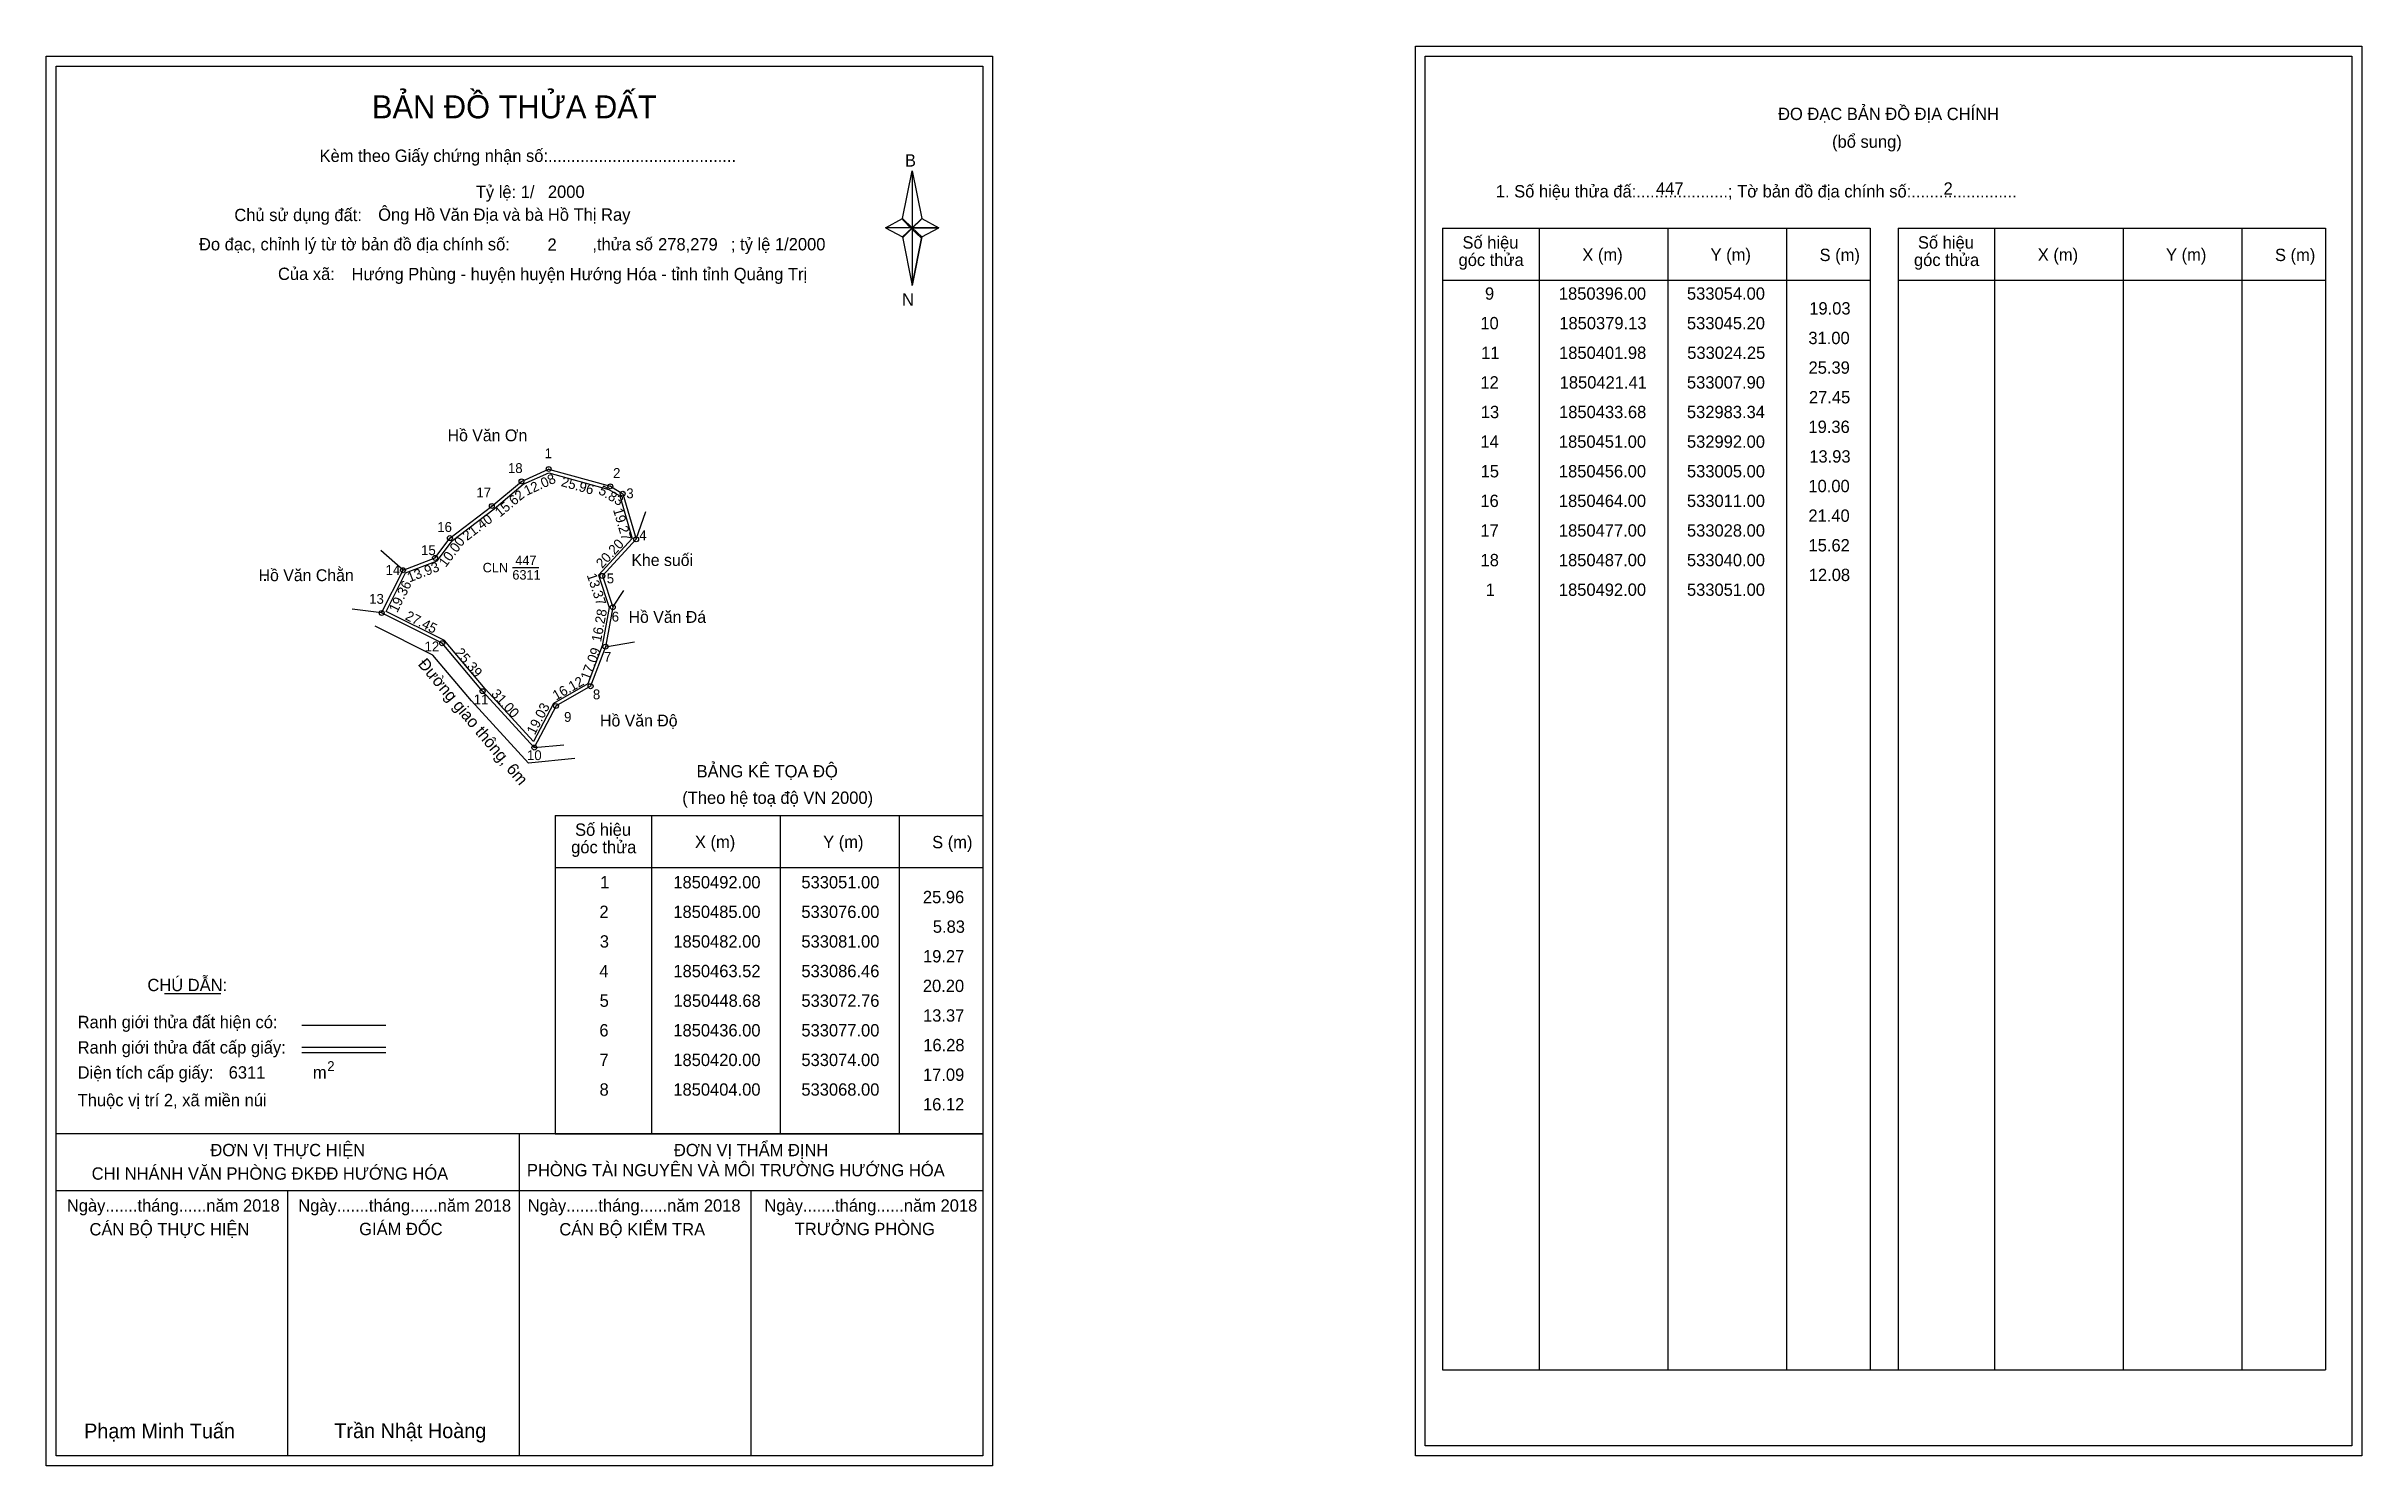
# Model space of a CAD drawing. Extents: x 532847 to 533786, y 1850088 to 1850663.
import ezdxf

# ---------------------------------------------------------------- set-up
doc = ezdxf.new("R2010")
doc.units = 0
for name, color, linetype in [('Level 1', 7, 'Continuous'), ('Level 10', 7, 'Continuous'), ('Level 11', 7, 'Continuous'), ('Level 13', 7, 'Continuous'), ('Level 27', 7, 'Continuous'), ('Level 3', 7, 'Continuous'), ('Level 36', 7, 'Continuous'), ('Level 49', 7, 'Continuous'), ('Level 5', 7, 'Continuous'), ('Level 53', 7, 'Continuous'), ('Level 55', 7, 'Continuous'), ('Level 6', 7, 'Continuous'), ('Level 60', 7, 'Continuous'), ('Level 63', 7, 'Continuous'), ('Level 9', 7, 'Continuous')]:
    doc.layers.add(name, color=color, linetype=linetype)

msp = doc.modelspace()

# ---------------------------------------------------------------- linework, layer by layer
at = {"layer": 'Level 1'}
for p, q in [((532851.49, 1850655.29), (532851.49, 1850655.29)), ((533406.14, 1850659.29), (533406.14, 1850659.29)), ((533194.34, 1850593.53), (533198.27, 1850612.81)), ((533198.27, 1850612.81), (533198.27, 1850589.76)), ((533198.27, 1850612.81), (533202.21, 1850593.53)), ((533187.45, 1850589.76), (533194.34, 1850593.53)), ((533194.34, 1850593.53), (533198.27, 1850589.76)), ((533197.98, 1850589.32), (533194.34, 1850593.09)), ((533198.27, 1850589.76), (533194.34, 1850586.08)), ((533197.98, 1850589.32), (533194.34, 1850585.64)), ((533194.34, 1850585.64), (533197.98, 1850589.32)), ((533201.91, 1850593.09), (533197.98, 1850589.32)), ((533197.98, 1850589.32), (533201.91, 1850593.09)), ((533201.91, 1850585.64), (533197.98, 1850589.32)), ((533202.21, 1850593.53), (533198.27, 1850589.76)), ((533198.27, 1850589.76), (533198.27, 1850566.36)), ((533198.27, 1850589.76), (533209.09, 1850589.76)), ((533198.27, 1850589.76), (533202.21, 1850586.08)), ((533202.21, 1850586.08), (533209.09, 1850589.76)), ((533413.2, 1850589.58), (533586.41, 1850589.58)), ((533452.38, 1850127.05), (533452.38, 1850589.58)), ((533504.53, 1850127.05), (533504.53, 1850589.58)), ((533552.47, 1850589.58), (533552.47, 1850127.05)), ((533586.41, 1850589.58), (533586.41, 1850127.05)), ((533597.72, 1850589.58), (533770.92, 1850589.58)), ((533636.9, 1850127.05), (533636.9, 1850589.58)), ((533689.04, 1850127.05), (533689.04, 1850589.58)), ((533736.99, 1850589.58), (533736.99, 1850127.05)), ((533770.92, 1850589.58), (533770.92, 1850127.05)), ((533194.34, 1850586.08), (533198.27, 1850566.36)), ((533202.21, 1850586.08), (533198.27, 1850566.36)), ((533413.2, 1850568.53), (533586.41, 1850568.53)), ((533597.72, 1850568.53), (533770.92, 1850568.53)), ((533053.68, 1850351.64), (533226.88, 1850351.64)), ((533092.86, 1850222.59), (533092.86, 1850351.64)), ((533145, 1850222.59), (533145, 1850351.64)), ((533192.95, 1850351.64), (533192.95, 1850222.59)), ((533053.68, 1850330.58), (533226.88, 1850330.58)), ((532895.33, 1850279.42), (532918.13, 1850279.42)), ((532951.06, 1850266.61), (532985.08, 1850266.61)), ((532951.06, 1850257.72), (532985.08, 1850257.72)), ((532951.06, 1850255.53), (532985.08, 1850255.53)), ((533065.15, 1850222.59), (532851.49, 1850222.59)), ((533226.88, 1850222.59), (533017.2, 1850222.59)), ((533039.19, 1850092.14), (533039.19, 1850222.59)), ((533053.68, 1850222.58), (533226.88, 1850222.58)), ((533226.89, 1850199.49), (532851.49, 1850199.49)), ((532945.34, 1850092.14), (532945.34, 1850199.49)), ((533133.04, 1850092.14), (533133.04, 1850199.49)), ((533413.2, 1850127.05), (533770.92, 1850127.05)), ((533226.88, 1850092.14), (533226.88, 1850092.14)), ((533781.54, 1850096.14), (533781.54, 1850096.14))]:
    msp.add_line(p, q, dxfattribs=at)
for points in [[(533194.34, 1850593.53), (533198.27, 1850612.81), (533198.27, 1850589.76)], [(533187.45, 1850589.76), (533194.34, 1850586.08), (533198.27, 1850589.76)], [(533198.27, 1850589.76), (533202.21, 1850593.53), (533209.09, 1850589.76)], [(533198.27, 1850589.76), (533198.27, 1850566.36), (533202.21, 1850586.08)]]:
    msp.add_lwpolyline(points, close=True, dxfattribs=at)
at = {"layer": 'Level 10'}
for p, q in [((533086.46, 1850463.52), (533072.76, 1850448.68)), ((533004.1, 1850416.59), (532980.66, 1850428.32)), ((533019.75, 1850398.02), (533004.1, 1850416.59)), ((533045.2, 1850379.13), (533024.25, 1850401.98)), ((533042.8, 1850372.87), (533019.75, 1850398.02)), ((533061.57, 1850374.65), (533042.8, 1850372.87))]:
    msp.add_line(p, q, dxfattribs=at)
for points in [[(533077, 1850436), (533074, 1850420), (533068, 1850404), (533054, 1850396), (533045.2, 1850379.13), (533024.25, 1850401.98), (533007.9, 1850421.41), (532983.34, 1850433.68), (532992, 1850451), (533005, 1850456), (533011, 1850464), (533028, 1850477), (533040, 1850487), (533051, 1850492), (533076, 1850485), (533081, 1850482), (533086.46, 1850463.52), (533072.76, 1850448.68)], [(533075.56, 1850435.9), (533072.65, 1850420.38), (533066.87, 1850404.96), (533052.95, 1850397.01), (533044.88, 1850381.55), (533025.3, 1850402.9), (533008.78, 1850422.53), (532985.22, 1850434.31), (532993.01, 1850449.89), (533005.88, 1850454.84), (533012, 1850463.01), (533028.87, 1850475.91), (533040.75, 1850485.8), (533051.11, 1850490.51), (533075.44, 1850483.7), (533079.81, 1850481.08), (533084.89, 1850463.89), (533071.17, 1850449.02)]]:
    msp.add_lwpolyline(points, close=True, dxfattribs=at)
at = {"layer": 'Level 11'}
for centre in [(533051, 1850492), (533040, 1850487), (533076, 1850485), (533028, 1850477), (533081, 1850482), (533011, 1850464), (533005, 1850456), (533086.46, 1850463.52), (532992, 1850451), (533072.76, 1850448.68), (533077, 1850436), (533077, 1850436), (532983.34, 1850433.68), (533007.9, 1850421.41), (533074, 1850420), (533024.25, 1850401.98), (533068, 1850404), (533054, 1850396), (533045.2, 1850379.13)]:
    msp.add_circle(centre, 1, dxfattribs=at)
at = {"layer": 'Level 27'}
for p, q in [((533086.46, 1850463.52), (533090.42, 1850474.85)), ((532992, 1850451), (532983.08, 1850459.02)), ((532983.34, 1850433.68), (532971.43, 1850435.18)), ((533074, 1850420), (533085.84, 1850421.97)), ((533045.2, 1850379.13), (533057.15, 1850380.27))]:
    msp.add_line(p, q, dxfattribs=at)
at = {"layer": 'Level 3'}
for p, q in [((533413.2, 1850589.58), (533413.2, 1850127.05)), ((533597.72, 1850589.58), (533597.72, 1850127.05)), ((533053.68, 1850351.64), (533053.68, 1850222.59))]:
    msp.add_line(p, q, dxfattribs=at)
at = {"layer": 'Level 5'}
msp.add_line((533077, 1850436), (533081.44, 1850442.78), dxfattribs=at)
at = {"layer": 'Level 63'}
for points in [[(533402.14, 1850663.29), (533785.54, 1850663.29), (533785.54, 1850092.14), (533402.14, 1850092.14)], [(532847.49, 1850659.29), (533230.89, 1850659.29), (533230.89, 1850088.14), (532847.49, 1850088.14)], [(532851.49, 1850655.29), (533226.89, 1850655.29), (533226.89, 1850092.14), (532851.49, 1850092.14)], [(533406.14, 1850659.29), (533781.54, 1850659.29), (533781.54, 1850096.14), (533406.14, 1850096.14)]]:
    msp.add_lwpolyline(points, close=True, dxfattribs=at)
at = {"layer": 'Level 9'}
msp.add_line((533036.31, 1850452.06), (533046.97, 1850452.06), dxfattribs=at)

# ---------------------------------------------------------------- texts
at = {"layer": 'Level 1'}
for s, height, p in [('BẢN ĐỒ THỬA ĐẤT', 9.3313, (532979.42, 1850634.1)), ('ĐO ĐẠC BẢN ĐỒ ĐỊA CHÍNH', 5, (533549.09, 1850633.41)), ('(bổ sung)', 5, (533570.97, 1850622.17)), ('Kèm theo Giấy chứng nhận số:.........................................', 5, (532958.19, 1850616.44)), ('B', 5, (533195.36, 1850614.56)), ('1. Số hiệu thửa đấ:....................; Tờ bản đồ địa chính số:.......................', 5, (533434.75, 1850602.05)), ('Chủ sử dụng đất:', 5, (532923.67, 1850592.46)), ('Số hiệu', 5, (533421.23, 1850581.32)), ('Số hiệu', 5, (533605.75, 1850581.32)), ('Đo đạc, chỉnh lý từ tờ bản đồ địa chính số:                  ,thửa số                 ; tỷ lệ 1/2000', 5, (532909.35, 1850580.6)), ('góc thửa', 5, (533419.65, 1850574.26)), ('X (m)', 5, (533469.8, 1850576.37)), ('Y (m)', 5, (533521.75, 1850576.37)), ('S (m)', 5, (533565.91, 1850576.27)), ('góc thửa', 5, (533604.16, 1850574.26)), ('X (m)', 5, (533654.31, 1850576.37)), ('Y (m)', 5, (533706.27, 1850576.37)), ('S (m)', 5, (533750.42, 1850576.27)), ('Của xã:', 5, (532941.35, 1850568.6)), ('N', 5, (533194.16, 1850558.22)), ('BẢNG KÊ TỌA ĐỘ', 5, (533110.95, 1850367.04)), ('(Theo hệ toạ độ VN 2000)', 5, (533105.14, 1850356.32)), ('Số hiệu', 5, (533061.71, 1850343.37)), ('X (m)', 5, (533110.27, 1850338.42)), ('Y (m)', 5, (533162.23, 1850338.42)), ('S (m)', 5, (533206.38, 1850338.32)), ('góc thửa', 5, (533060.13, 1850336.31)), ('CHÚ DẪN:', 5, (532888.45, 1850280.43)), ('Ranh giới thửa đất hiện có:', 5, (532860.19, 1850265.43)), ('Ranh giới thửa đất cấp giấy:', 5, (532860.19, 1850255.15)), ('Diện tích cấp giấy:', 5, (532860.19, 1850244.99)), ('m', 5, (532955.5, 1850245.03)), ('2', 4, (532961.29, 1850248.05)), ('Thuộc vị trí 2, xã miền núi', 5, (532860.19, 1850233.79)), ('ĐƠN VỊ THỰC HIỆN', 5, (532913.96, 1850213.55)), ('PHÒNG TÀI NGUYÊN VÀ MÔI TRƯỜNG HƯỚNG HÓA', 5, (533042.21, 1850205.41)), ('ĐƠN VỊ THẨM ĐỊNH', 5, (533101.76, 1850213.55)), ('CHI NHÁNH VĂN PHÒNG ĐKĐĐ HƯỚNG HÓA', 5, (532865.87, 1850204.03)), ('Ngày.......tháng......năm 2018', 5, (532855.82, 1850191.08)), ('Ngày.......tháng......năm 2018', 5, (532949.57, 1850191.08)), ('Ngày.......tháng......năm 2018', 5, (533042.52, 1850191.08)), ('Ngày.......tháng......năm 2018', 5, (533138.43, 1850191.08)), ('CÁN BỘ THỰC HIỆN', 5, (532864.99, 1850181.45)), ('GIÁM ĐỐC', 5, (532974.25, 1850181.57)), ('CÁN BỘ KIỂM TRA', 5, (533055.33, 1850181.45)), ('TRƯỞNG PHÒNG', 5, (533150.71, 1850181.57)), ('Phạm Minh Tuấn', 6, (532862.81, 1850099.22)), ('Trần Nhật Hoàng', 6, (532964.19, 1850099.32))]:
    msp.add_text(s, height=height, dxfattribs=at).set_placement(p)
at = {"layer": 'Level 11'}
msp.add_text('Tỷ lệ: 1/', height=5, dxfattribs=at).set_placement((533021.5, 1850601.82))
at = {"layer": 'Level 13'}
for s, p in [('447', (533037.51, 1850453.09)), ('CLN', (533024.29, 1850450.14)), ('6311', (533036.32, 1850447.2))]:
    msp.add_text(s, height=3.84, dxfattribs=at).set_placement(p)
at = {"layer": 'Level 36'}
msp.add_text('.', height=6, dxfattribs=at).set_placement((532934.99, 1850446.57))
at = {"layer": 'Level 49'}
for s, height, rotation, p in [('15.62', 4, 39.80557, (533031.3, 1850472.26)), ('12.08', 4, 24.44395, (533042.11, 1850481.13)), ('25.96', 4, 344.35775, (533055.76, 1850485.17)), ('5.83', 4, 329.03624, (533070.84, 1850482.22)), ('19.27', 4, 286.46001, (533077.04, 1850475.5)), ('21.40', 4, 37.40536, (533018, 1850462.79)), ('10.00', 4, 53.1301, (533009.31, 1850451.91)), ('20.20', 4, 47.2874, (533072.7, 1850451.52)), ('19.36', 4, 63.43495, (532989.64, 1850433.54)), ('13.93', 4, 21.03751, (532994.61, 1850446.02)), ('13.37', 4, 288.48915, (533066.39, 1850449.01)), ('27.45', 4, 333.45361, (532992.55, 1850431.19)), ('16.28', 4, 79.38034, (533072.22, 1850421.73)), ('25.39', 4, 310.08002, (533012.81, 1850417.47)), ('17.09', 4, 69.44395, (533067.52, 1850406.17)), ('Đường giao thông, 6m', 4.8, 310.08002, (532997.79, 1850412.81)), ('31.00', 4, 312.51612, (533027.46, 1850400.66)), ('16.12', 4, 29.74488, (533054.04, 1850398.14)), ('19.03', 4, 62.45183, (533045.4, 1850384.02))]:
    msp.add_text(s, height=height, rotation=rotation, dxfattribs=at).set_placement(p)
at = {"layer": 'Level 53'}
for s, p in [('9', (533430.35, 1850560.61)), ('1850396.00', (533460.29, 1850560.61)), ('533054.00', (533512.18, 1850560.61)), ('19.03', (533561.74, 1850554.61)), ('10', (533428.48, 1850548.61)), ('1850379.13', (533460.46, 1850548.61)), ('533045.20', (533512.18, 1850548.61)), ('11', (533428.8, 1850536.61)), ('1850401.98', (533460.37, 1850536.61)), ('533024.25', (533512.29, 1850536.61)), ('31.00', (533561.38, 1850542.61)), ('25.39', (533561.44, 1850530.61)), ('12', (533428.5, 1850524.61)), ('1850421.41', (533460.61, 1850524.61)), ('533007.90', (533512.18, 1850524.61)), ('27.45', (533561.61, 1850518.61)), ('13', (533428.66, 1850512.61)), ('1850433.68', (533460.37, 1850512.61)), ('532983.34', (533512.17, 1850512.61)), ('19.36', (533561.4, 1850506.61)), ('14', (533428.48, 1850500.61)), ('1850451.00', (533460.29, 1850500.61)), ('532992.00', (533512.18, 1850500.61)), ('15', (533428.59, 1850488.61)), ('1850456.00', (533460.29, 1850488.61)), ('533005.00', (533512.18, 1850488.61)), ('13.93', (533561.74, 1850494.61)), ('10.00', (533561.38, 1850482.61)), ('16', (533428.49, 1850476.61)), ('1850464.00', (533460.29, 1850476.61)), ('533011.00', (533512.18, 1850476.61)), ('21.40', (533561.38, 1850470.61)), ('17', (533428.51, 1850464.61)), ('1850477.00', (533460.29, 1850464.61)), ('533028.00', (533512.18, 1850464.61)), ('18', (533428.56, 1850452.61)), ('1850487.00', (533460.29, 1850452.61)), ('533040.00', (533512.18, 1850452.61)), ('15.62', (533561.43, 1850458.61)), ('12.08', (533561.54, 1850446.61)), ('1', (533430.65, 1850440.61)), ('1850492.00', (533460.29, 1850440.61)), ('533051.00', (533512.18, 1850440.61)), ('1', (533071.88, 1850322.08)), ('1850492.00', (533101.52, 1850322.08)), ('533051.00', (533153.4, 1850322.08)), ('2', (533071.58, 1850310.08)), ('1850485.00', (533101.52, 1850310.08)), ('533076.00', (533153.4, 1850310.08)), ('25.96', (533202.63, 1850316.08)), ('5.83', (533206.66, 1850304.08)), ('3', (533071.73, 1850298.08)), ('1850482.00', (533101.52, 1850298.08)), ('533081.00', (533153.4, 1850298.08)), ('19.27', (533202.68, 1850292.08)), ('4', (533071.55, 1850286.08)), ('1850463.52', (533101.54, 1850286.08)), ('533086.46', (533153.41, 1850286.08)), ('5', (533071.67, 1850274.08)), ('1850448.68', (533101.6, 1850274.08)), ('533072.76', (533153.41, 1850274.08)), ('20.20', (533202.61, 1850280.08)), ('13.37', (533202.68, 1850268.08)), ('6', (533071.56, 1850262.08)), ('1850436.00', (533101.52, 1850262.08)), ('533077.00', (533153.4, 1850262.08)), ('16.28', (533202.77, 1850256.08)), ('7', (533071.59, 1850250.08)), ('1850420.00', (533101.52, 1850250.08)), ('533074.00', (533153.4, 1850250.08)), ('17.09', (533202.66, 1850244.08)), ('8', (533071.63, 1850238.08)), ('1850404.00', (533101.52, 1850238.08)), ('533068.00', (533153.4, 1850238.08)), ('16.12', (533202.66, 1850232.08))]:
    msp.add_text(s, height=5, dxfattribs=at).set_placement(p)
at = {"layer": 'Level 55'}
for s, height, p in [('1', 0.8, (533050.78, 1850492)), ('18', 0.8, (533039.44, 1850487)), ('0', 0.22, (533039.92, 1850486.78)), ('0', 0.22, (533039.92, 1850486.78)), ('0', 0.22, (533050.92, 1850491.78)), ('0', 0.22, (533050.92, 1850491.78)), ('2', 0.8, (533075.73, 1850485)), ('0', 0.22, (533075.92, 1850484.78)), ('0', 0.22, (533075.92, 1850484.78)), ('17', 0.8, (533027.44, 1850477)), ('0', 0.22, (533027.92, 1850476.78)), ('0', 0.22, (533027.92, 1850476.78)), ('3', 0.8, (533080.75, 1850482)), ('0', 0.22, (533080.92, 1850481.78)), ('0', 0.22, (533080.92, 1850481.78)), ('16', 0.8, (533010.43, 1850464)), ('15', 0.8, (533004.45, 1850456)), ('0', 0.22, (533004.92, 1850455.78)), ('0', 0.22, (533004.92, 1850455.78)), ('0', 0.22, (533010.92, 1850463.78)), ('0', 0.22, (533010.92, 1850463.78)), ('4', 0.8, (533086.18, 1850463.52)), ('0', 0.22, (533086.38, 1850463.3)), ('0', 0.22, (533086.38, 1850463.3)), ('0', 0.22, (533086.38, 1850463.3)), ('14', 0.8, (532991.43, 1850451)), ('0', 0.22, (532991.92, 1850450.78)), ('0', 0.22, (532991.92, 1850450.78)), ('0', 0.22, (532991.92, 1850450.78)), ('0', 0.22, (532991.92, 1850450.78)), ('5', 0.8, (533072.5, 1850448.68)), ('0', 0.22, (533072.68, 1850448.46)), ('6', 0.8, (533076.73, 1850436)), ('13', 0.8, (532982.8, 1850433.68)), ('0', 0.22, (532983.26, 1850433.46)), ('0', 0.22, (532983.26, 1850433.46)), ('0', 0.22, (532983.26, 1850433.46)), ('445', 0.22, (533076.77, 1850435.78)), ('0', 0.22, (533076.92, 1850435.78)), ('12', 0.8, (533007.33, 1850421.41)), ('0', 0.22, (533007.82, 1850421.19)), ('445', 0.22, (533073.77, 1850419.78)), ('448', 0.22, (533073.77, 1850419.78)), ('7', 0.8, (533073.73, 1850420)), ('11', 0.8, (533023.73, 1850401.98)), ('0', 0.22, (533024.17, 1850401.76)), ('448', 0.22, (533067.77, 1850403.78)), ('8', 0.8, (533067.74, 1850404)), ('448', 0.22, (533053.77, 1850395.78)), ('9', 0.8, (533053.73, 1850396)), ('10', 0.8, (533044.63, 1850379.13)), ('448', 0.22, (533044.97, 1850378.91)), ('0', 0.22, (533045.12, 1850378.91))]:
    msp.add_text(s, height=height, dxfattribs=at).set_placement(p)
at = {"layer": 'Level 6'}
for s, p in [('2000', (533050.7, 1850601.86)), ('447', (533499.65, 1850603.13)), ('2', (533616.14, 1850603.17)), ('Ông Hồ Văn Địa và bà Hồ Thị Ray', (532981.94, 1850592.59)), ('2', (533050.54, 1850580.42)), ('278,279', (533095.34, 1850580.58)), (' Hướng Phùng - huyện huyện Hướng Hóa - tỉnh tỉnh Quảng Trị', (532969.28, 1850568.51)), ('6311', (532921.37, 1850245))]:
    msp.add_text(s, height=5, dxfattribs=at).set_placement(p)
at = {"layer": 'Level 60'}
for s, p in [('Hồ Văn Ơn', (533010.09, 1850503.25)), ('Hồ Văn Chằn', (532933.5, 1850446.57)), ('Hồ Văn Đá', (533083.39, 1850429.67)), ('Hồ Văn Độ', (533071.83, 1850387.69))]:
    msp.add_text(s, height=4.8, dxfattribs=at).set_placement(p)
at = {"layer": 'Level 9'}
for s, height, p in [('18', 4, (533034.51, 1850490.38)), ('1', 4, (533049.39, 1850496.38)), ('17', 4, (533021.76, 1850480.5)), ('2', 4, (533077.1, 1850488.38)), ('3', 4, (533082.47, 1850480.17)), ('16', 4, (533005.87, 1850466.5)), ('4', 4, (533087.71, 1850463.15)), ('15', 4, (532999.32, 1850457.12)), ('Khe suối', 4.8, (533084.53, 1850452.73)), ('14', 4, (532984.92, 1850449.09)), ('5', 4, (533074.54, 1850445.67)), ('13', 4, (532978.29, 1850437.38)), ('6', 4, (533076.55, 1850430.18)), ('12', 4, (533000.72, 1850418.11)), ('7', 4, (533073.43, 1850413.88)), ('11', 4, (533020.64, 1850396.59)), ('8', 4, (533068.94, 1850398.68)), ('9', 4, (533057.26, 1850389.56)), ('10', 4, (533042.23, 1850374.04))]:
    msp.add_text(s, height=height, dxfattribs=at).set_placement(p)

doc.saveas('drawing.dxf')
